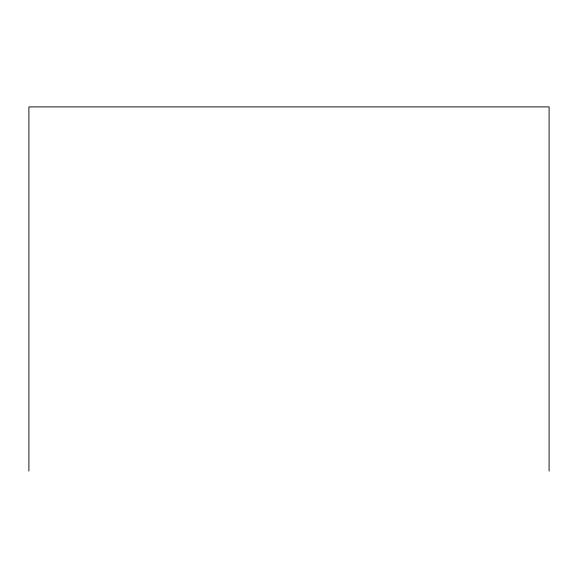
<?xml version="1.0" encoding="UTF-8"?>
<svg xmlns="http://www.w3.org/2000/svg" width="578" height="578" viewBox="0 0 578 578"><rect width="100%" height="100%" fill="white"/><g stroke="black" fill="none" stroke-linecap="round" stroke-linejoin="round"><path stroke-width="0.87" d="M549.1 471.099L549.1 106.901L28.9 106.901L28.9 471.099"/></g></svg>
